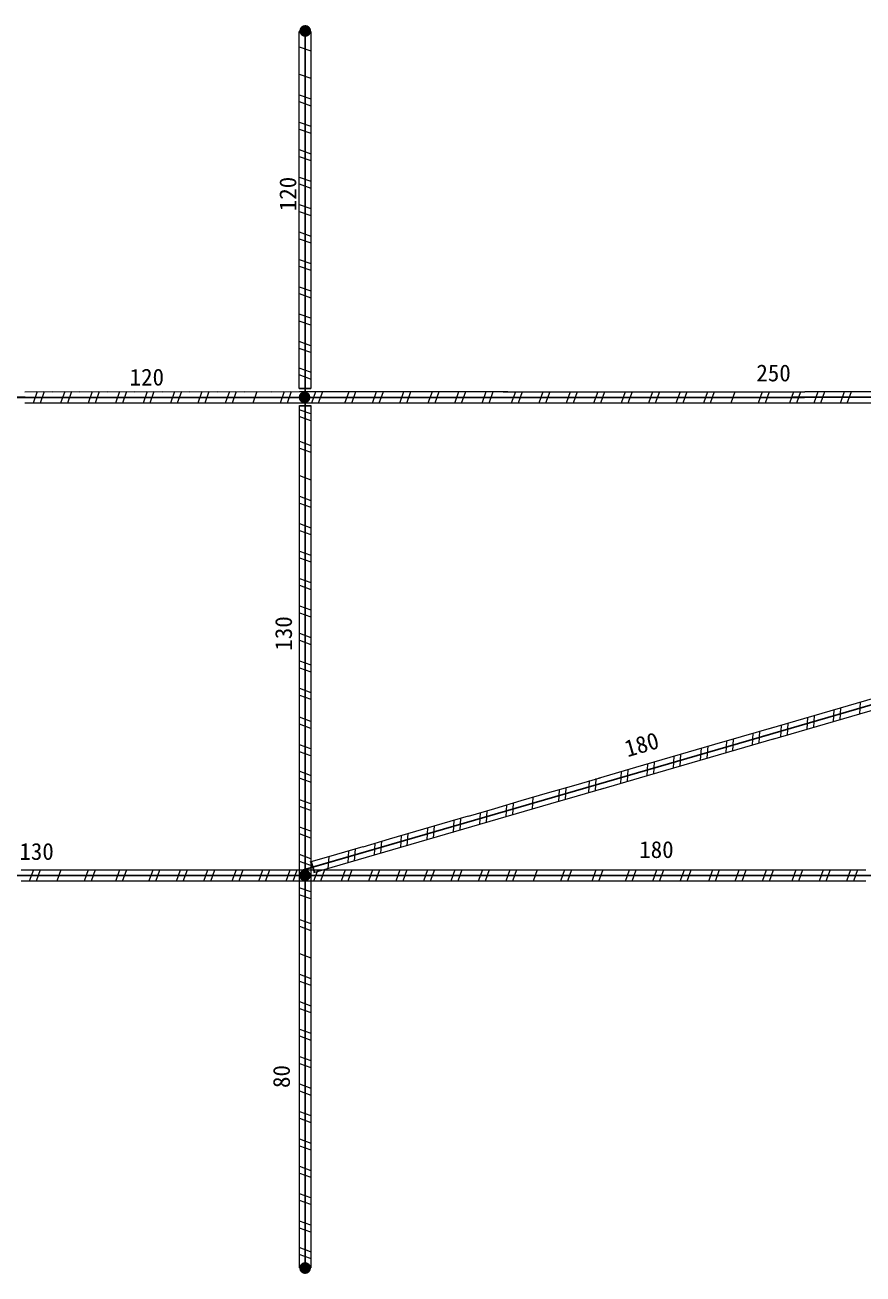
# Model space of a CAD drawing. Header units: millimetres. Extents: x 17 to 3784, y 12 to 1382.
# Drawn here: x 1297 to 1368.9, y 1007.6 to 1114.8 of the extents above; entities that cross this region are included whole.
import ezdxf

# ---------------------------------------------------------------- set-up
doc = ezdxf.new("R2010")
doc.units = ezdxf.units.MM
doc.styles.add('FangSong_GB2312_Style', font='simfang.ttf')

msp = doc.modelspace()

# ---------------------------------------------------------------- hatches: boundary and pattern name
h = msp.add_hatch(color=0)
edge = h.paths.add_edge_path(flags=0)
edge.add_arc((1321.07, 1114.24), 0.507, 180, 540)
h = msp.add_hatch(color=0)
edge = h.paths.add_edge_path(flags=0)
edge.add_arc((1321.01, 1082.8), 0.507, 180, 540)
h = msp.add_hatch(color=0)
edge = h.paths.add_edge_path(flags=0)
edge.add_arc((1321.04, 1041.77), 0.507, 180, 540)
h = msp.add_hatch(color=0)
edge = h.paths.add_edge_path(flags=0)
edge.add_arc((1321.06, 1008.08), 0.507, 180, 540)

# ---------------------------------------------------------------- linework, layer by layer
for p, q in [((1320.56, 1114.18), (1321.54, 1114.18)), ((1321.59, 1042.93), (1321.85, 1042.05)), ((1320.59, 1008.14), (1321.55, 1008.14))]:
    msp.add_line(p, q)
at = {"color": 0}
for p, q in [((1320.55, 1083.57), (1321.54, 1083.57)), ((1320.57, 1082.08), (1321.55, 1082.08))]:
    msp.add_line(p, q, dxfattribs=at)
at = {"color": 7, "linetype": 'Continuous', "lineweight": 0}
for points in [[(1320.56, 1111.83), (1320.56, 1114.18)], [(1321.54, 1114.18), (1321.54, 1111.83)], [(1320.56, 1112.89), (1321.54, 1112.53)], [(1320.56, 1109.47), (1320.56, 1111.83)], [(1321.54, 1111.83), (1321.54, 1109.47)], [(1320.56, 1110.53), (1321.54, 1110.18)], [(1320.56, 1107.12), (1320.56, 1109.47)], [(1321.54, 1109.47), (1321.54, 1107.12)], [(1320.56, 1108.77), (1321.54, 1108.41)], [(1320.56, 1108.18), (1321.54, 1107.82)], [(1320.56, 1104.76), (1320.56, 1107.12)], [(1320.56, 1106.41), (1321.54, 1106.06)], [(1321.54, 1107.12), (1321.54, 1104.76)], [(1320.56, 1105.82), (1321.54, 1105.47)], [(1320.56, 1102.41), (1320.56, 1104.76)], [(1320.56, 1104.06), (1321.54, 1103.7)], [(1321.54, 1104.76), (1321.54, 1102.41)], [(1320.56, 1103.47), (1321.54, 1103.12)], [(1320.56, 1100.05), (1320.56, 1102.41)], [(1321.54, 1102.41), (1321.54, 1100.05)], [(1320.56, 1101.7), (1321.54, 1101.35)], [(1320.56, 1101.11), (1321.54, 1100.76)], [(1320.57, 1057.84), (1321.55, 1057.48)], [(1320.57, 1057.25), (1321.55, 1056.9)], [(1367.68, 1056.36), (1369.94, 1057.01)], [(1320.57, 1053.69), (1320.57, 1056.59)], [(1321.55, 1056.33), (1321.55, 1053.69)], [(1365.42, 1055.7), (1367.68, 1056.36)], [(1366.44, 1056), (1366.37, 1054.96)], [(1367, 1056.16), (1366.94, 1055.12)], [(1370.21, 1056.07), (1367.95, 1055.42)], [(1368.7, 1056.65), (1368.63, 1055.61)], [(1321.55, 1054.98), (1320.57, 1055.34)], [(1321.55, 1054.39), (1320.57, 1054.75)], [(1360.9, 1054.38), (1363.16, 1055.04)], [(1362.48, 1054.85), (1362.41, 1053.8)], [(1363.16, 1055.04), (1365.42, 1055.7)], [(1365.69, 1054.76), (1363.43, 1054.1)], [(1364.17, 1055.34), (1364.11, 1054.3)], [(1364.74, 1055.5), (1364.67, 1054.46)], [(1367.95, 1055.42), (1365.69, 1054.76)], [(1320.57, 1051.33), (1320.57, 1053.69)], [(1321.55, 1053.69), (1321.55, 1051.33)], [(1356.23, 1053.03), (1358.5, 1053.69)], [(1358.5, 1053.69), (1361.28, 1054.5)], [(1359.45, 1052.94), (1359.51, 1053.98)], [(1360.01, 1053.11), (1360.08, 1054.15)], [(1363.43, 1054.1), (1361.17, 1053.44)], [(1361.91, 1054.68), (1361.85, 1053.64)], [(1321.55, 1052.63), (1320.57, 1052.98)], [(1353.97, 1052.37), (1356.23, 1053.03)], [(1355, 1051.67), (1355.07, 1052.71)], [(1355.57, 1051.84), (1355.64, 1052.88)], [(1358.77, 1052.75), (1356.51, 1052.09)], [(1357.19, 1052.29), (1357.25, 1053.33)], [(1357.75, 1052.45), (1357.82, 1053.49)], [(1361.3, 1053.48), (1358.77, 1052.75)], [(1321.55, 1052.04), (1320.57, 1052.39)], [(1349.45, 1051.06), (1351.71, 1051.72)], [(1350.97, 1050.48), (1351.04, 1051.52)], [(1351.71, 1051.72), (1353.97, 1052.37)], [(1352.67, 1050.97), (1352.73, 1052.01)], [(1353.23, 1051.13), (1353.3, 1052.18)], [(1356.51, 1052.09), (1354.25, 1051.43)], [(1321.53, 1050.36), (1320.55, 1050.71)], [(1320.57, 1048.98), (1320.57, 1051.33)], [(1321.55, 1051.33), (1321.55, 1048.98)], [(1346.22, 1050.12), (1349.45, 1051.06)], [(1348.14, 1049.66), (1348.21, 1050.7)], [(1348.71, 1049.82), (1348.77, 1050.86)], [(1351.99, 1050.77), (1349.73, 1050.12)], [(1350.4, 1050.31), (1350.47, 1051.35)], [(1354.25, 1051.43), (1351.99, 1050.77)], [(1321.53, 1049.77), (1320.55, 1050.13)], [(1341.85, 1048.85), (1344.11, 1049.5)], [(1344.11, 1049.5), (1346.37, 1050.16)], [(1345.4, 1048.87), (1345.47, 1049.91)], [(1345.97, 1049.03), (1346.03, 1050.08)], [(1349.73, 1050.12), (1346.42, 1049.15)], [(1320.57, 1046.62), (1320.57, 1048.98)], [(1321.55, 1047.92), (1320.57, 1048.27)], [(1321.55, 1048.98), (1321.55, 1046.62)], [(1339.59, 1048.19), (1341.85, 1048.85)], [(1340.61, 1048.49), (1340.54, 1047.45)], [(1344.39, 1048.56), (1342.12, 1047.91)], [(1342.87, 1049.14), (1342.8, 1048.1)], [(1343.43, 1049.31), (1343.37, 1048.27)], [(1346.65, 1049.22), (1344.39, 1048.56)], [(1321.55, 1047.33), (1320.57, 1047.68)], [(1335.07, 1046.87), (1337.33, 1047.53)], [(1336.65, 1047.34), (1336.59, 1046.29)], [(1337.33, 1047.53), (1339.59, 1048.19)], [(1339.86, 1047.25), (1337.6, 1046.59)], [(1338.35, 1047.83), (1338.28, 1046.79)], [(1338.91, 1047.99), (1338.85, 1046.95)], [(1342.12, 1047.91), (1339.86, 1047.25)], [(1320.57, 1044.27), (1320.57, 1046.62)], [(1321.55, 1046.62), (1321.55, 1044.27)], [(1330.55, 1045.56), (1332.81, 1046.22)], [(1332.81, 1046.22), (1335.07, 1046.88)], [(1333.83, 1046.51), (1333.76, 1045.47)], [(1334.39, 1046.68), (1334.33, 1045.64)], [(1337.6, 1046.59), (1335.34, 1045.93)], [(1336.09, 1047.17), (1336.02, 1046.13)], [(1321.55, 1045.57), (1320.57, 1045.92)], [(1321.55, 1044.98), (1320.57, 1045.33)], [(1328.29, 1044.9), (1330.55, 1045.56)], [(1329.3, 1045.2), (1329.24, 1044.16)], [(1329.87, 1045.36), (1329.8, 1044.32)], [(1333.08, 1045.28), (1330.82, 1044.62)], [(1331.56, 1045.86), (1331.5, 1044.82)], [(1332.13, 1046.02), (1332.06, 1044.98)], [(1335.34, 1045.93), (1333.08, 1045.28)], [(1320.57, 1040.91), (1320.57, 1044.27)], [(1321.55, 1044.27), (1321.55, 1040.83)], [(1323.77, 1043.59), (1326.03, 1044.25)], [(1325.35, 1044.05), (1325.28, 1043.01)], [(1326.03, 1044.24), (1328.29, 1044.9)], [(1327.04, 1044.54), (1326.98, 1043.5)], [(1327.61, 1044.71), (1327.54, 1043.67)], [(1330.82, 1044.62), (1328.56, 1043.96)], [(1321.55, 1043.21), (1320.57, 1043.56)], [(1321.55, 1042.62), (1320.57, 1042.98)], [(1321.5, 1042.93), (1323.77, 1043.59)], [(1323.09, 1043.39), (1323.02, 1042.35)], [(1326.3, 1043.31), (1324.04, 1042.65)], [(1324.78, 1043.88), (1324.72, 1042.84)], [(1328.56, 1043.96), (1326.3, 1043.3)], [(1296.68, 1042.26), (1299.04, 1042.26)], [(1297.74, 1042.26), (1297.39, 1041.28)], [(1298.33, 1042.26), (1297.98, 1041.28)], [(1299.04, 1042.26), (1301.39, 1042.26)], [(1300.1, 1042.26), (1299.74, 1041.28)], [(1301.39, 1042.26), (1303.75, 1042.26)], [(1302.45, 1042.26), (1302.1, 1041.28)], [(1303.04, 1042.26), (1302.69, 1041.28)], [(1303.75, 1042.26), (1306.1, 1042.26)], [(1304.81, 1041.29), (1305.16, 1042.27)], [(1305.39, 1041.29), (1305.75, 1042.27)], [(1305.95, 1042.26), (1309.31, 1042.26)], [(1307.66, 1041.28), (1308.01, 1042.26)], [(1308.25, 1041.28), (1308.6, 1042.26)], [(1309.31, 1042.26), (1311.66, 1042.26)], [(1310.01, 1041.28), (1310.37, 1042.26)], [(1310.6, 1041.28), (1310.96, 1042.26)], [(1311.66, 1042.26), (1314.02, 1042.26)], [(1312.37, 1041.28), (1312.72, 1042.26)], [(1312.96, 1041.28), (1313.31, 1042.26)], [(1314.02, 1042.26), (1316.37, 1042.26)], [(1314.81, 1041.3), (1315.16, 1042.28)], [(1315.4, 1041.3), (1315.75, 1042.28)], [(1316.37, 1042.26), (1318.73, 1042.26)], [(1317.08, 1041.28), (1317.43, 1042.26)], [(1317.67, 1041.28), (1318.02, 1042.26)], [(1318.73, 1042.26), (1321.08, 1042.26)], [(1319.43, 1041.28), (1319.79, 1042.26)], [(1320.02, 1041.28), (1320.37, 1042.26)], [(1321.08, 1042.25), (1323.44, 1042.25)], [(1324.04, 1042.65), (1321.78, 1041.99)], [(1322.14, 1042.25), (1321.79, 1041.27)], [(1322.73, 1042.25), (1322.38, 1041.27)], [(1323.44, 1042.25), (1325.79, 1042.25)], [(1324.5, 1042.25), (1324.14, 1041.27)], [(1325.08, 1042.25), (1324.73, 1041.27)], [(1325.79, 1042.25), (1328.14, 1042.25)], [(1326.85, 1042.25), (1326.5, 1041.27)], [(1327.44, 1042.25), (1327.09, 1041.27)], [(1328.14, 1042.25), (1330.5, 1042.25)], [(1329.2, 1042.25), (1328.85, 1041.27)], [(1329.79, 1042.25), (1329.44, 1041.27)], [(1330.5, 1042.25), (1332.85, 1042.25)], [(1331.56, 1042.25), (1331.21, 1041.27)], [(1332.15, 1042.25), (1331.79, 1041.27)], [(1332.85, 1042.25), (1335.21, 1042.25)], [(1333.91, 1042.25), (1333.56, 1041.27)], [(1334.5, 1042.25), (1334.15, 1041.27)], [(1335.21, 1042.25), (1337.56, 1042.25)], [(1336.27, 1042.25), (1335.91, 1041.27)], [(1336.86, 1042.25), (1336.5, 1041.27)], [(1337.56, 1042.25), (1339.92, 1042.25)], [(1338.62, 1042.25), (1338.27, 1041.27)], [(1339.21, 1042.25), (1338.86, 1041.27)], [(1339.92, 1042.25), (1342.27, 1042.25)], [(1340.98, 1042.25), (1340.62, 1041.27)], [(1342.27, 1042.25), (1344.63, 1042.25)], [(1343.33, 1042.25), (1342.98, 1041.27)], [(1343.92, 1042.25), (1343.57, 1041.27)], [(1344.63, 1042.25), (1346.98, 1042.25)], [(1345.69, 1041.29), (1346.04, 1042.27)], [(1346.27, 1041.29), (1346.63, 1042.27)], [(1346.83, 1042.25), (1350.19, 1042.25)], [(1348.54, 1041.27), (1348.89, 1042.25)], [(1349.13, 1041.27), (1349.48, 1042.25)], [(1350.19, 1042.25), (1352.54, 1042.25)], [(1350.89, 1041.27), (1351.25, 1042.25)], [(1351.48, 1041.27), (1351.84, 1042.25)], [(1352.54, 1042.25), (1354.9, 1042.25)], [(1353.25, 1041.27), (1353.6, 1042.25)], [(1353.84, 1041.27), (1354.19, 1042.25)], [(1354.9, 1042.25), (1357.25, 1042.25)], [(1355.69, 1041.29), (1356.04, 1042.27)], [(1356.28, 1041.29), (1356.63, 1042.27)], [(1357.25, 1042.25), (1359.6, 1042.25)], [(1357.96, 1041.27), (1358.31, 1042.25)], [(1358.55, 1041.27), (1358.9, 1042.25)], [(1359.6, 1042.25), (1362.5, 1042.25)], [(1360.31, 1041.27), (1360.66, 1042.25)], [(1360.9, 1041.27), (1361.25, 1042.25)], [(1362.11, 1042.25), (1364.46, 1042.25)], [(1363.17, 1042.25), (1362.81, 1041.27)], [(1363.75, 1042.25), (1363.4, 1041.27)], [(1364.46, 1042.25), (1366.81, 1042.25)], [(1365.52, 1042.25), (1365.17, 1041.27)], [(1366.11, 1042.25), (1365.75, 1041.27)], [(1366.81, 1042.25), (1369.17, 1042.25)], [(1367.87, 1042.25), (1367.52, 1041.27)], [(1368.46, 1042.25), (1368.11, 1041.27)], [(1299.04, 1041.28), (1296.68, 1041.28)], [(1301.39, 1041.28), (1299.04, 1041.28)], [(1303.75, 1041.28), (1301.39, 1041.28)], [(1306.1, 1041.28), (1303.75, 1041.28)], [(1309.31, 1041.28), (1305.87, 1041.28)], [(1311.66, 1041.28), (1309.31, 1041.28)], [(1314.02, 1041.28), (1311.66, 1041.28)], [(1316.37, 1041.28), (1314.02, 1041.28)], [(1318.73, 1041.28), (1316.37, 1041.28)], [(1321.08, 1041.28), (1318.73, 1041.28)], [(1320.57, 1038.71), (1320.57, 1041.06)], [(1323.44, 1041.27), (1321.08, 1041.27)], [(1321.55, 1041.06), (1321.55, 1038.71)], [(1325.79, 1041.27), (1323.44, 1041.27)], [(1328.14, 1041.27), (1325.79, 1041.27)], [(1330.5, 1041.27), (1328.14, 1041.27)], [(1332.85, 1041.27), (1330.5, 1041.27)], [(1335.21, 1041.27), (1332.85, 1041.27)], [(1337.56, 1041.27), (1335.21, 1041.27)], [(1339.92, 1041.27), (1337.56, 1041.27)], [(1342.27, 1041.27), (1339.92, 1041.27)], [(1344.63, 1041.27), (1342.27, 1041.27)], [(1346.98, 1041.27), (1344.63, 1041.27)], [(1350.19, 1041.27), (1346.74, 1041.27)], [(1352.54, 1041.27), (1350.19, 1041.27)], [(1354.9, 1041.27), (1352.54, 1041.27)], [(1357.25, 1041.27), (1354.9, 1041.27)], [(1359.6, 1041.27), (1357.25, 1041.27)], [(1362.24, 1041.27), (1359.6, 1041.27)], [(1364.46, 1041.27), (1362.11, 1041.27)], [(1366.81, 1041.27), (1364.46, 1041.27)], [(1369.17, 1041.27), (1366.81, 1041.27)], [(1321.54, 1040.36), (1320.56, 1040.71)], [(1321.54, 1039.77), (1320.56, 1040.12)], [(1320.57, 1036.35), (1320.57, 1038.71)], [(1321.55, 1038.71), (1321.55, 1036.35)], [(1320.57, 1038), (1321.55, 1037.65)], [(1320.57, 1037.41), (1321.55, 1037.06)], [(1320.57, 1034), (1320.57, 1036.35)], [(1321.55, 1036.35), (1321.55, 1034)], [(1320.57, 1035.06), (1321.55, 1034.71)], [(1320.57, 1031.65), (1320.57, 1034)], [(1320.57, 1033.29), (1321.55, 1032.94)], [(1321.55, 1034), (1321.55, 1031.65)], [(1320.57, 1032.7), (1321.55, 1032.35)], [(1320.57, 1029.29), (1320.57, 1031.65)], [(1321.55, 1031.65), (1321.55, 1029.29)], [(1320.57, 1030.94), (1321.55, 1030.59)], [(1320.57, 1030.35), (1321.55, 1030)], [(1320.57, 1026.94), (1320.57, 1029.29)], [(1321.55, 1029.29), (1321.55, 1026.94)], [(1320.57, 1028.58), (1321.55, 1028.23)], [(1320.57, 1028), (1321.55, 1027.64)], [(1320.57, 1024.58), (1320.57, 1026.94)], [(1321.55, 1026.94), (1321.55, 1024.58)], [(1320.57, 1026.23), (1321.55, 1025.88)], [(1320.57, 1025.64), (1321.55, 1025.29)], [(1320.57, 1022.23), (1320.57, 1024.58)], [(1320.57, 1023.88), (1321.55, 1023.52)], [(1321.55, 1024.58), (1321.55, 1022.23)], [(1320.57, 1023.29), (1321.55, 1022.93)], [(1320.57, 1019.87), (1320.57, 1022.23)], [(1320.57, 1021.52), (1321.55, 1021.17)], [(1321.55, 1022.23), (1321.55, 1019.87)], [(1320.57, 1020.93), (1321.55, 1020.58)], [(1320.57, 1017.52), (1320.57, 1019.87)], [(1321.55, 1019.87), (1321.55, 1017.52)], [(1320.57, 1019.17), (1321.55, 1018.81)], [(1320.57, 1018.58), (1321.55, 1018.23)], [(1320.57, 1015.16), (1320.57, 1017.52)], [(1321.55, 1017.52), (1321.55, 1015.16)], [(1320.57, 1016.81), (1321.55, 1016.46)], [(1320.57, 1016.22), (1321.55, 1015.87)], [(1320.57, 1012.81), (1320.57, 1015.16)], [(1321.55, 1015.16), (1321.55, 1012.81)], [(1321.55, 1014.1), (1320.57, 1014.46)], [(1321.55, 1013.52), (1320.57, 1013.87)], [(1320.57, 1010.45), (1320.57, 1012.81)], [(1321.55, 1011.75), (1320.57, 1012.1)], [(1321.55, 1012.81), (1321.55, 1010.45)], [(1321.55, 1011.16), (1320.57, 1011.51)], [(1321.53, 1009.48), (1320.55, 1009.84)], [(1320.57, 1008.1), (1320.57, 1010.45)], [(1321.55, 1010.45), (1321.55, 1008.1)], [(1321.53, 1008.89), (1320.55, 1009.25)]]:
    msp.add_lwpolyline(points, dxfattribs=at)
at = {"color": 0, "linetype": 'Continuous', "lineweight": 13}
for points in [[(1321.05, 1114.18), (1321.05, 1090.67)], [(1321.05, 1090.64), (1321.05, 1083.54)], [(1320.57, 1082.79), (1297.05, 1082.79)], [(1337.9, 1082.79), (1320.57, 1082.79)], [(1361.59, 1082.79), (1338.08, 1082.79)], [(1370.99, 1082.8), (1363.9, 1082.8)], [(1321.06, 1079.73), (1321.06, 1056.22)], [(1383.64, 1060.49), (1361.07, 1053.92)]]:
    msp.add_lwpolyline(points, dxfattribs=at)
at = {"color": 0, "linetype": 'Continuous', "lineweight": 25}
for points in [[(1321.05, 1089.88), (1321.05, 1114.18)], [(1321.05, 1090.64), (1321.05, 1082.72)], [(1297.03, 1082.8), (1279.69, 1082.8)], [(1296.27, 1082.79), (1320.57, 1082.79)], [(1337.91, 1082.79), (1320.57, 1082.79)], [(1321.06, 1055.44), (1321.06, 1082.79)], [(1337.29, 1082.79), (1363.92, 1082.79)], [(1371, 1082.8), (1362.82, 1082.8)], [(1360.31, 1053.7), (1385.88, 1061.14)]]:
    msp.add_lwpolyline(points, dxfattribs=at)
at = {"color": 0, "linetype": 'Continuous', "lineweight": 0}
for points in [[(1320.56, 1097.7), (1320.56, 1100.05)], [(1321.54, 1100.05), (1321.54, 1097.7)], [(1320.56, 1099.35), (1321.54, 1099)], [(1320.56, 1098.76), (1321.54, 1098.41)], [(1320.56, 1095.35), (1320.56, 1097.7)], [(1321.54, 1097.7), (1321.54, 1095.35)], [(1320.56, 1096.99), (1321.54, 1096.64)], [(1320.56, 1096.41), (1321.54, 1096.05)], [(1320.56, 1092.99), (1320.56, 1095.35)], [(1320.56, 1094.64), (1321.54, 1094.29)], [(1321.54, 1095.35), (1321.54, 1092.99)], [(1320.56, 1094.05), (1321.54, 1093.7)], [(1320.56, 1090.64), (1320.56, 1092.99)], [(1320.56, 1092.29), (1321.54, 1091.93)], [(1321.54, 1092.99), (1321.54, 1090.64)], [(1320.56, 1091.7), (1321.54, 1091.34)], [(1320.56, 1088.28), (1320.56, 1090.64)], [(1321.54, 1090.64), (1321.54, 1088.28)], [(1321.54, 1089.58), (1320.56, 1089.93)], [(1321.54, 1088.99), (1320.56, 1089.34)], [(1320.56, 1085.93), (1320.56, 1088.28)], [(1321.54, 1088.28), (1321.54, 1085.93)], [(1321.54, 1087.22), (1320.56, 1087.58)], [(1321.54, 1086.64), (1320.56, 1086.99)], [(1320.56, 1083.57), (1320.56, 1085.93)], [(1321.54, 1085.93), (1321.54, 1083.57)], [(1321.52, 1084.96), (1320.54, 1085.31)], [(1321.52, 1084.37), (1320.54, 1084.72)], [(1297.02, 1083.28), (1299.38, 1083.29)], [(1298.08, 1083.29), (1297.73, 1082.3)], [(1298.67, 1083.29), (1298.32, 1082.3)], [(1299.38, 1083.28), (1301.73, 1083.29)], [(1300.44, 1083.29), (1300.08, 1082.3)], [(1301.02, 1083.29), (1300.67, 1082.3)], [(1301.73, 1083.28), (1304.08, 1083.29)], [(1302.79, 1083.29), (1302.44, 1082.3)], [(1303.38, 1083.29), (1303.03, 1082.3)], [(1304.08, 1083.28), (1306.44, 1083.29)], [(1305.14, 1083.29), (1304.79, 1082.3)], [(1305.73, 1083.29), (1305.38, 1082.3)], [(1306.44, 1083.28), (1308.79, 1083.29)], [(1307.5, 1083.29), (1307.15, 1082.3)], [(1308.09, 1083.29), (1307.73, 1082.3)], [(1308.79, 1083.28), (1311.15, 1083.29)], [(1309.85, 1083.29), (1309.5, 1082.3)], [(1310.44, 1083.29), (1310.09, 1082.3)], [(1311.15, 1083.28), (1313.5, 1083.29)], [(1312.21, 1083.29), (1311.85, 1082.3)], [(1312.8, 1083.29), (1312.44, 1082.3)], [(1313.5, 1083.28), (1315.86, 1083.29)], [(1314.56, 1083.29), (1314.21, 1082.3)], [(1315.15, 1083.29), (1314.8, 1082.3)], [(1315.86, 1083.28), (1318.21, 1083.29)], [(1316.92, 1083.29), (1316.56, 1082.3)], [(1318.21, 1083.28), (1320.57, 1083.29)], [(1319.27, 1083.29), (1318.92, 1082.3)], [(1319.86, 1083.29), (1319.51, 1082.3)], [(1320.57, 1083.29), (1322.92, 1083.29)], [(1321.63, 1082.32), (1321.98, 1083.3)], [(1322.21, 1082.32), (1322.57, 1083.3)], [(1322.76, 1083.29), (1326.13, 1083.29)], [(1324.48, 1082.3), (1324.83, 1083.29)], [(1325.07, 1082.3), (1325.42, 1083.29)], [(1326.13, 1083.29), (1328.48, 1083.29)], [(1326.83, 1082.3), (1327.19, 1083.29)], [(1327.42, 1082.3), (1327.78, 1083.29)], [(1328.48, 1083.29), (1330.84, 1083.29)], [(1329.19, 1082.3), (1329.54, 1083.29)], [(1329.78, 1082.3), (1330.13, 1083.29)], [(1330.84, 1083.29), (1333.19, 1083.29)], [(1331.63, 1082.32), (1331.98, 1083.3)], [(1332.22, 1082.32), (1332.57, 1083.3)], [(1333.19, 1083.29), (1335.54, 1083.29)], [(1333.9, 1082.3), (1334.25, 1083.29)], [(1334.49, 1082.3), (1334.84, 1083.29)], [(1335.54, 1083.29), (1338.44, 1083.29)], [(1336.25, 1082.3), (1336.6, 1083.29)], [(1336.84, 1082.3), (1337.19, 1083.29)], [(1338.05, 1083.28), (1340.4, 1083.28)], [(1339.1, 1083.28), (1338.75, 1082.3)], [(1339.69, 1083.28), (1339.34, 1082.3)], [(1340.4, 1083.28), (1342.75, 1083.28)], [(1341.46, 1083.28), (1341.11, 1082.3)], [(1342.05, 1083.28), (1341.69, 1082.3)], [(1342.75, 1083.28), (1345.11, 1083.28)], [(1343.81, 1083.28), (1343.46, 1082.3)], [(1344.4, 1083.28), (1344.05, 1082.3)], [(1345.11, 1083.28), (1347.46, 1083.28)], [(1346.17, 1083.28), (1345.81, 1082.3)], [(1346.76, 1083.28), (1346.4, 1082.3)], [(1347.46, 1083.28), (1349.82, 1083.28)], [(1348.52, 1083.28), (1348.17, 1082.3)], [(1349.11, 1083.28), (1348.76, 1082.3)], [(1349.82, 1083.28), (1352.17, 1083.28)], [(1350.88, 1083.28), (1350.52, 1082.3)], [(1351.47, 1083.28), (1351.11, 1082.3)], [(1352.17, 1083.28), (1354.53, 1083.28)], [(1353.23, 1083.28), (1352.88, 1082.3)], [(1353.82, 1083.28), (1353.47, 1082.3)], [(1354.53, 1083.28), (1356.88, 1083.28)], [(1355.59, 1083.28), (1355.23, 1082.3)], [(1356.17, 1083.28), (1355.82, 1082.3)], [(1356.88, 1083.28), (1359.23, 1083.28)], [(1357.94, 1083.28), (1357.59, 1082.3)], [(1359.23, 1083.28), (1361.59, 1083.28)], [(1360.29, 1083.28), (1359.94, 1082.3)], [(1360.88, 1083.28), (1360.53, 1082.3)], [(1361.59, 1083.28), (1363.94, 1083.28)], [(1362.65, 1082.32), (1363, 1083.3)], [(1363.24, 1082.32), (1363.59, 1083.3)], [(1363.93, 1083.29), (1366.29, 1083.29)], [(1364.73, 1082.32), (1365.08, 1083.31)], [(1365.32, 1082.32), (1365.67, 1083.31)], [(1366.29, 1083.29), (1368.64, 1083.29)], [(1366.99, 1082.3), (1367.35, 1083.29)], [(1367.58, 1082.3), (1367.94, 1083.29)], [(1368.64, 1083.29), (1371, 1083.29)], [(1299.38, 1082.31), (1297.02, 1082.3)], [(1301.73, 1082.31), (1299.38, 1082.3)], [(1304.08, 1082.31), (1301.73, 1082.3)], [(1306.44, 1082.31), (1304.08, 1082.3)], [(1308.79, 1082.31), (1306.44, 1082.3)], [(1311.15, 1082.31), (1308.79, 1082.3)], [(1313.5, 1082.31), (1311.15, 1082.3)], [(1315.86, 1082.31), (1313.5, 1082.3)], [(1318.21, 1082.31), (1315.86, 1082.3)], [(1320.57, 1082.31), (1318.21, 1082.3)], [(1321.54, 1081.38), (1320.56, 1081.73)], [(1322.92, 1082.3), (1320.57, 1082.3)], [(1320.57, 1079.73), (1320.57, 1082.09)], [(1321.55, 1082.09), (1321.55, 1079.73)], [(1326.13, 1082.3), (1322.68, 1082.3)], [(1328.48, 1082.3), (1326.13, 1082.3)], [(1330.84, 1082.3), (1328.48, 1082.3)], [(1333.19, 1082.3), (1330.84, 1082.3)], [(1335.54, 1082.3), (1333.19, 1082.3)], [(1338.18, 1082.3), (1335.54, 1082.3)], [(1340.4, 1082.31), (1338.05, 1082.3)], [(1342.75, 1082.31), (1340.4, 1082.3)], [(1345.11, 1082.31), (1342.75, 1082.3)], [(1347.46, 1082.31), (1345.11, 1082.3)], [(1349.82, 1082.31), (1347.46, 1082.3)], [(1352.17, 1082.31), (1349.82, 1082.3)], [(1354.53, 1082.31), (1352.17, 1082.3)], [(1356.88, 1082.31), (1354.53, 1082.3)], [(1359.23, 1082.31), (1356.88, 1082.3)], [(1361.59, 1082.31), (1359.23, 1082.3)], [(1363.94, 1082.3), (1361.59, 1082.3)], [(1366.29, 1082.3), (1363.93, 1082.3)], [(1368.64, 1082.3), (1366.29, 1082.3)], [(1371, 1082.3), (1368.64, 1082.3)], [(1321.54, 1080.79), (1320.56, 1081.15)], [(1320.57, 1077.38), (1320.57, 1079.73)], [(1321.55, 1079.73), (1321.55, 1077.38)], [(1320.57, 1079.03), (1321.55, 1078.67)], [(1320.57, 1078.44), (1321.55, 1078.08)], [(1320.57, 1075.02), (1320.57, 1077.38)], [(1321.55, 1077.38), (1321.55, 1075.02)], [(1320.57, 1076.08), (1321.55, 1075.73)], [(1320.57, 1072.67), (1320.57, 1075.02)], [(1320.57, 1074.32), (1321.55, 1073.96)], [(1321.55, 1075.02), (1321.55, 1072.67)], [(1320.57, 1073.73), (1321.55, 1073.38)], [(1320.57, 1070.31), (1320.57, 1072.67)], [(1320.57, 1071.96), (1321.55, 1071.61)], [(1321.55, 1072.67), (1321.55, 1070.31)], [(1320.57, 1071.37), (1321.55, 1071.02)], [(1320.57, 1067.96), (1320.57, 1070.31)], [(1321.55, 1070.31), (1321.55, 1067.96)], [(1320.57, 1069.61), (1321.55, 1069.26)], [(1320.57, 1069.02), (1321.55, 1068.67)], [(1320.57, 1065.61), (1320.57, 1067.96)], [(1321.55, 1067.96), (1321.55, 1065.61)], [(1320.57, 1067.25), (1321.55, 1066.9)], [(1320.57, 1066.67), (1321.55, 1066.31)], [(1320.57, 1063.25), (1320.57, 1065.61)], [(1321.55, 1065.61), (1321.55, 1063.25)], [(1320.57, 1064.9), (1321.55, 1064.55)], [(1320.57, 1064.31), (1321.55, 1063.96)], [(1320.57, 1060.9), (1320.57, 1063.25)], [(1320.57, 1062.55), (1321.55, 1062.19)], [(1321.55, 1063.25), (1321.55, 1060.9)], [(1320.57, 1061.96), (1321.55, 1061.6)], [(1320.57, 1058.54), (1320.57, 1060.9)], [(1320.57, 1060.19), (1321.55, 1059.84)], [(1321.55, 1060.9), (1321.55, 1058.54)], [(1320.57, 1059.6), (1321.55, 1059.25)], [(1320.57, 1056.19), (1320.57, 1058.54)], [(1321.55, 1058.54), (1321.55, 1056.19)]]:
    msp.add_lwpolyline(points, dxfattribs=at)
at = {"color": 7, "linetype": 'Continuous', "lineweight": 25}
for points in [[(1321.06, 1056.05), (1321.06, 1038.71)], [(1360.9, 1053.88), (1344.25, 1049.03)], [(1320.92, 1042.25), (1344.25, 1049.03)], [(1279.45, 1041.77), (1303.75, 1041.77)], [(1321.09, 1041.77), (1303.75, 1041.77)], [(1320.33, 1041.76), (1344.63, 1041.76)], [(1361.97, 1041.76), (1344.63, 1041.76)], [(1361.35, 1041.76), (1387.98, 1041.76)], [(1321.06, 1008.1), (1321.06, 1038.71)]]:
    msp.add_lwpolyline(points, dxfattribs=at)
at = {"color": 7, "linetype": 'Continuous', "lineweight": 13}
for points in [[(1321.06, 1056.04), (1321.06, 1038.71)], [(1360.89, 1053.87), (1344.25, 1049.03)], [(1344.25, 1049.03), (1321.67, 1042.47)], [(1303.75, 1041.77), (1280.24, 1041.77)], [(1321.08, 1041.77), (1303.75, 1041.77)], [(1344.63, 1041.76), (1321.11, 1041.76)], [(1361.96, 1041.76), (1344.63, 1041.76)], [(1385.65, 1041.76), (1362.14, 1041.76)], [(1321.06, 1038.71), (1321.06, 1015.2)]]:
    msp.add_lwpolyline(points, dxfattribs=at)

# ---------------------------------------------------------------- texts
at = {"color": 0, "linetype": 'Continuous', "style": 'FangSong_GB2312_Style'}
for s, p in [('120', (1320.3, 1098.77)), ('130', (1319.93, 1061.06))]:
    msp.add_text(s, height=1.447, rotation=90, dxfattribs=at).set_placement(p)
for s, p in [('120', (1306, 1083.81)), ('250', (1359.78, 1084.17))]:
    msp.add_text(s, height=1.447, dxfattribs=at).set_placement(p)
at = {"color": 7, "linetype": 'Continuous', "style": 'FangSong_GB2312_Style'}
for s, rotation, p in [('180', 16.2133, (1348.72, 1051.91)), ('80', 90, (1319.75, 1023.53))]:
    msp.add_text(s, height=1.447, rotation=rotation, dxfattribs=at).set_placement(p)
for s, p in [('130', (1296.54, 1043.11)), ('180', (1349.73, 1043.27))]:
    msp.add_text(s, height=1.447, dxfattribs=at).set_placement(p)

doc.saveas('drawing.dxf')
